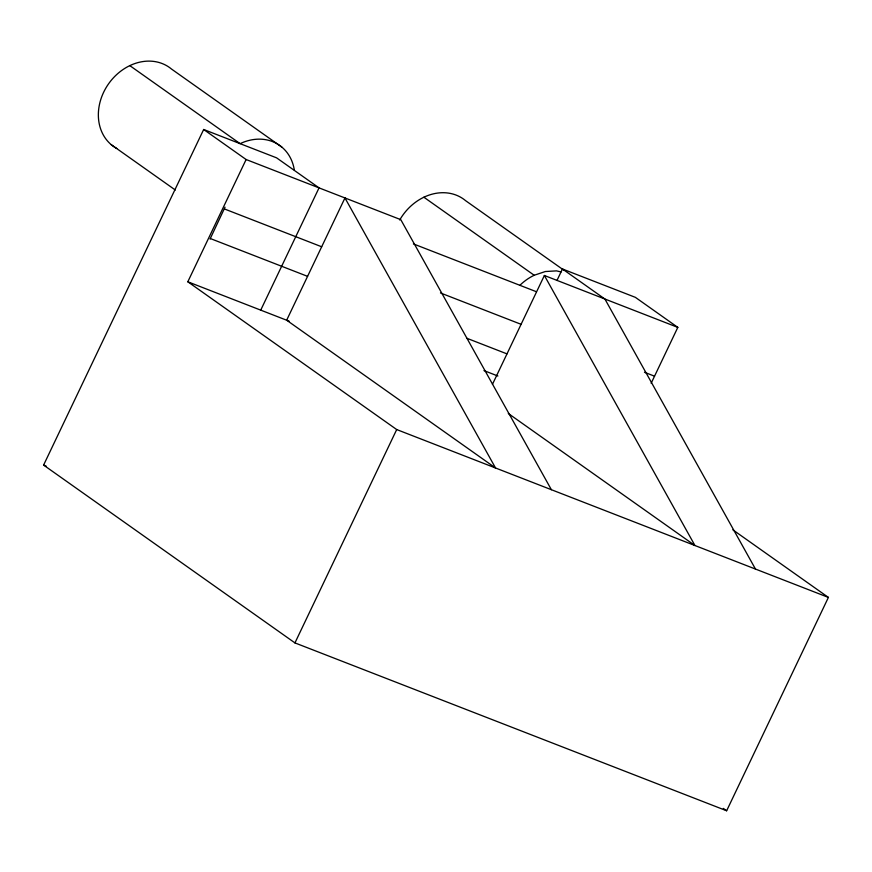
<?xml version="1.0" encoding="UTF-8"?>
<svg xmlns="http://www.w3.org/2000/svg" width="872" height="872" viewBox="0 0 872 872"><rect width="100%" height="100%" fill="white"/><g stroke="black" fill="none" stroke-linecap="round" stroke-linejoin="round"><path stroke-width="1.31" d="M210.054 239.048L225.031 207.187M732.84 529.816L828.4 597.418L726.638 810.764L294.943 642.904L43.6 465.081L203.667 129.492L276.588 157.843L319.043 187.872L260.728 310.127M828.4 597.418L396.706 429.558L187.818 281.776L246.122 159.522L203.667 129.492M294.943 642.904L396.706 429.558M492.451 384.345L544.379 275.487L677.817 327.382L651.155 383.288M556.979 280.468L562.451 268.99L635.361 297.341L677.817 327.382M520.094 285.1A48.385 40.177 -54.7 0 1 534.187 275.258L545.327 271.53L556.5 270.876L561.045 271.944M246.122 159.522L400.793 219.668L551.377 489.704M413.393 243.898L536.236 291.662M224.486 208.975L321.681 246.776M440.48 292.959L521.085 324.308M644.484 372.279L654.534 376.192M210.381 238.557L307.576 276.348M466.684 338.205L506.981 353.879M483.96 370.6L497.89 376.017M187.818 281.776L289.188 321.201M43.6 465.081L46.14 466.073M562.451 268.99L604.906 299.031L755.479 569.067M563.803 270.146L465.626 200.691A48.385 40.177 -54.7 0 0 399.714 220.006M423.879 197.214L534.187 275.258M281.874 147.139L171.566 69.095A48.385 40.177 -54.7 0 0 108.27 84.257A48.385 40.177 -54.7 0 0 116.761 148.458M129.819 65.629L240.127 143.662A48.385 40.177 -54.7 0 1 294.322 170.062M508.289 413.47L694.951 545.534L544.379 275.487M111.333 144.741L175.305 190.009M723.302 808.399L726.638 810.764M344.963 197.955L286.659 320.209L495.547 467.992L344.963 197.955"/></g></svg>
